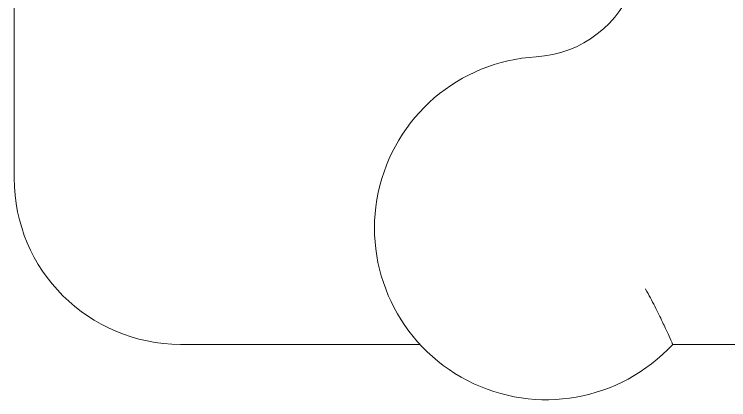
# Model space of a CAD drawing. Header units: millimetres. Extents: x 60229 to 91621, y 21923 to 36546.
# Drawn here: x 69860.73 to 69873.62, y 30002.12 to 30009.08 of the extents above; entities that cross this region are included whole.
import ezdxf

# ---------------------------------------------------------------- set-up
doc = ezdxf.new("R2010")
doc.units = ezdxf.units.MM

# ---------------------------------------------------------------- blocks, each defined once
blk = doc.blocks.new('PS2-40S3P40G-DM')
at = {"color": 7, "linetype": 'Continuous', "lineweight": 0}
for p, q in [((8.155, -6.408), (8.155, 13.092)), ((15.475, -9.408), (11.155, -9.408)), ((54.375, -9.408), (20.036, -9.408))]:
    blk.add_line(p, q, dxfattribs=at)
for centre, radius, start, end in [((17.455, -2.217), 2, 273.3723, 341.8051), ((17.755, -7.308), 3.1, 93.3723, 317.3577), ((11.155, -6.408), 3, 180, 270)]:
    blk.add_arc(centre, radius, start, end, dxfattribs=at)
blk.add_open_spline([(20.036, -9.408), (20.032, -9.398), (20.023, -9.379), (19.956, -9.229), (19.854, -9.007), (19.715, -8.723), (19.604, -8.514), (19.545, -8.41), (19.544, -8.408)], degree=3, knots=[0, 0, 0, 0, 0.189364, 0.378515, 0.573455, 0.78372, 0.995867, 1, 1, 1, 1], dxfattribs=at)

msp = doc.modelspace()

# ---------------------------------------------------------------- block references
at = {"lineweight": -2}
msp.add_blockref('PS2-40S3P40G-DM', (69852.577, 30012.527), dxfattribs=at)

doc.saveas('drawing.dxf')
